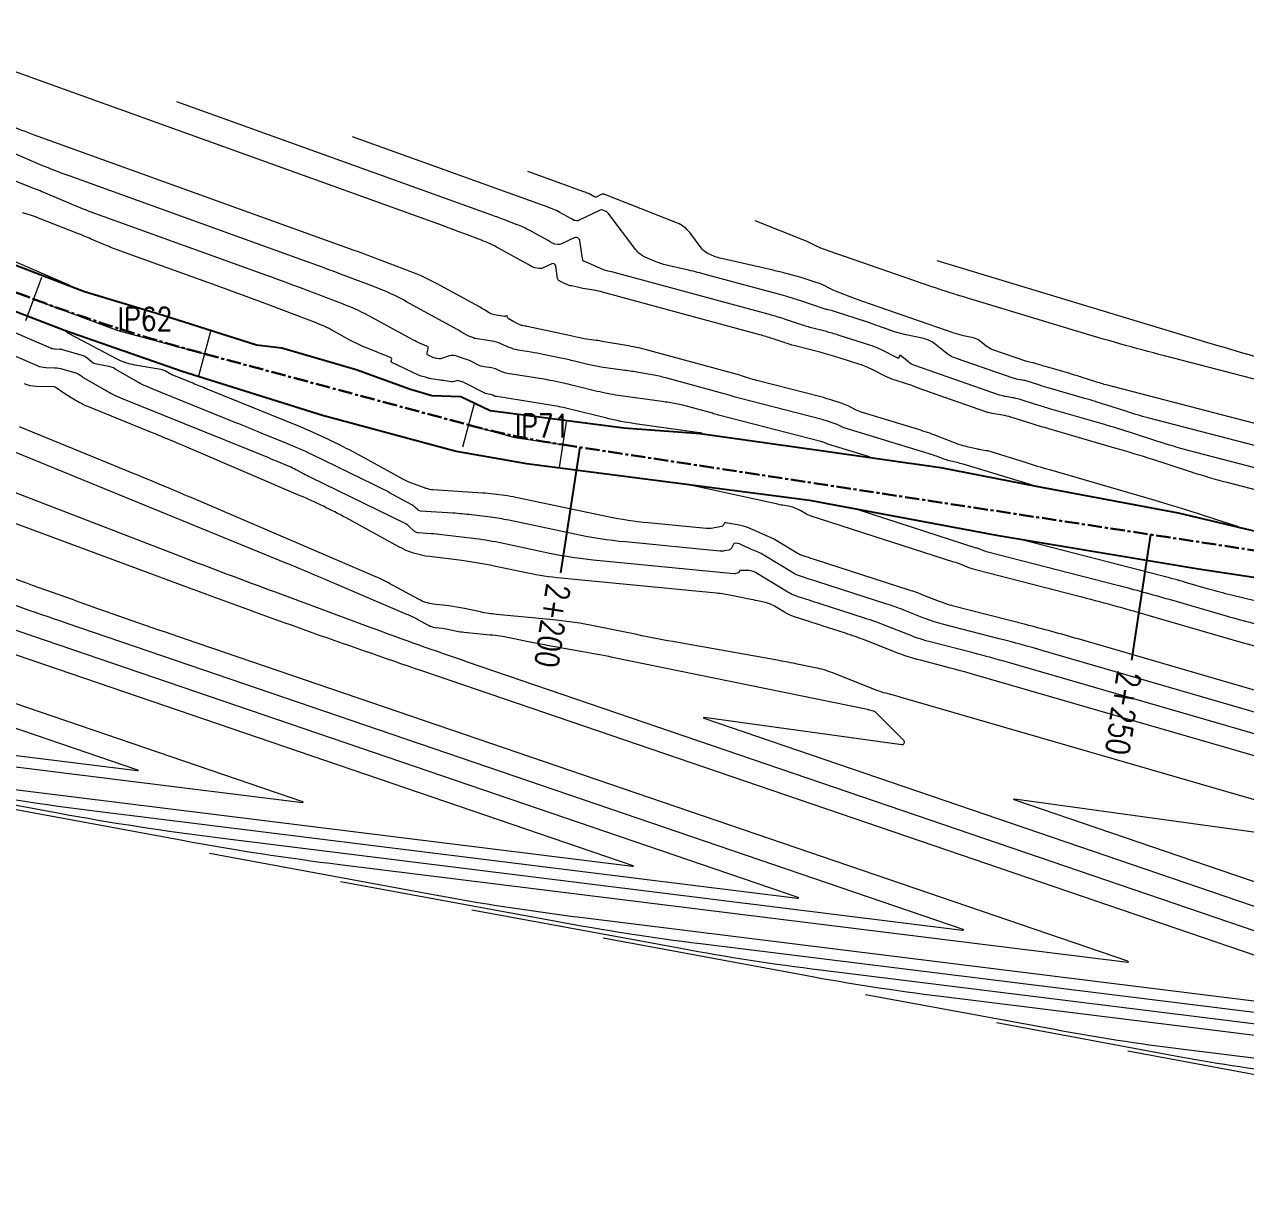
# Model space of a CAD drawing. Extents: x 337736 to 342002, y 3067251 to 3069533.
# Drawn here: x 339562.4 to 339668.1, y 3068097.1 to 3068197.6 of the extents above; entities that cross this region are included whole.
import ezdxf
from ezdxf.enums import TextEntityAlignment as Align

# ---------------------------------------------------------------- set-up
doc = ezdxf.new("R2010")
doc.units = 0
doc.header["$MEASUREMENT"] = 0
doc.linetypes.add('Center', pattern=[2, 1.25, -0.25, 0.25, -0.25])
for name, color, linetype, lineweight in [('BEC', 3, 'Continuous', 13), ('BES', 3, 'Continuous', 13), ('Chainage', 7, 'Continuous', 25), ('Contour', 4, 'Continuous', 0), ('IP_Line', 150, 'Continuous', 9), ('RC', 9, 'Center', 30)]:
    doc.layers.add(name, color=color, linetype=linetype, lineweight=lineweight)
doc.layers.add('IPName', color=7, linetype='Continuous')
doc.layers.add('RoadEdge', color=51, linetype='Continuous')
doc.styles.get("Standard").update_dxf_attribs({"font": 'simplex.shx'})

msp = doc.modelspace()

# ---------------------------------------------------------------- linework, layer by layer
at = {"layer": 'BEC'}
for points in [[(339563.86155876, 3068175.71098077), (339562.462850935, 3068171.96349943)], [(339563.8615587598, 3068175.710980769), (339562.4628509348, 3068171.963499429)], [(339578.483226514, 3068171.02547686), (339577.443332621, 3068167.16301383)], [(339578.4832265137, 3068171.025476858), (339577.4433326208, 3068167.163013828)], [(339601.327434029, 3068164.87511331), (339600.287540136, 3068161.01265027)], [(339601.3274340287, 3068164.875113308), (339600.2875401358, 3068161.012650269)], [(339609.266449907, 3068163.20455214), (339608.661570583, 3068159.25055151)], [(339609.2664499067, 3068163.204552139), (339608.6615705828, 3068159.250551509)]]:
    msp.add_lwpolyline(points, dxfattribs=at)
at = {"layer": 'BES'}
for points in [[(339563.86155876, 3068175.71098077), (339562.462850935, 3068171.96349943)], [(339563.8615587598, 3068175.710980769), (339562.4628509348, 3068171.963499429)], [(339578.483226514, 3068171.02547686), (339577.443332621, 3068167.16301383)], [(339578.4832265137, 3068171.025476858), (339577.4433326208, 3068167.163013828)], [(339601.327434029, 3068164.87511331), (339600.287540136, 3068161.01265027)], [(339601.3274340287, 3068164.875113308), (339600.2875401358, 3068161.012650269)], [(339609.266449907, 3068163.20455214), (339608.661570583, 3068159.25055151)], [(339609.2664499067, 3068163.204552139), (339608.6615705828, 3068159.250551509)]]:
    msp.add_lwpolyline(points, dxfattribs=at)
at = {"layer": 'Chainage'}
for p, q in [((339610.454653643, 3068160.99951459), (339608.791235502, 3068150.12601285)), ((339659.879661552, 3068153.43852304), (339658.21624341, 3068142.5650213))]:
    msp.add_line(p, q, dxfattribs=at)
at = {"layer": 'Contour'}
for points, elevation in [([(339433.7605943313, 3068194.59736864, 0.09304940287050198), (339434.0607, 3068194.3237), (339437.7062, 3068192.0697, -0.03012), (339440.0323, 3068190.4301), (339442.362, 3068188.5683, -0.05477000000000001), (339444.1846, 3068186.7521), (339445.8076, 3068184.7357, 0.00954), (339447.4684, 3068182.7509), (339451.011, 3068178.6779, -0.11529), (339451.058, 3068178.5891), (339451.0891, 3068178.4703, -0.29733), (339451.0723, 3068178.4196), (339451.0224, 3068178.38, 0.62721), (339451.0284, 3068178.3529), (339513.3404, 3068163.8059, -0.0314), (339531.1066, 3068158.4632), (339548.537, 3068152.0037, 0.006409999999999999), (339566.0473, 3068145.7687), (339643.6317, 3068119.258, -0.90205), (339643.6087, 3068119.1581), (339579.2912, 3068127.1398, -0.01483), (339565.2604, 3068129.3053), (339544.3107, 3068133.1778)], 1422), ([(339422.3341967687, 3068193.994312794), (339426.4665, 3068193.0791, -0.09541000000000001), (339429.0109, 3068191.9786), (339442.9191, 3068182.4949, -0.18084), (339443.6886, 3068181.4045), (339444.0732, 3068179.9391, -0.29733), (339443.7441, 3068178.9501), (339442.7698, 3068178.1759, 0.62721), (339442.8886, 3068177.6473), (339498.2104, 3068164.7322, -0.0314), (339514.1485, 3068159.9392), (339529.7852, 3068154.1444, 0.006409999999999999), (339545.4936, 3068148.551), (339615.0459, 3068124.7849, -0.90205), (339615.0229, 3068124.685), (339558.4855, 3068131.7012, -0.01483), (339543.6871, 3068133.9851), (339521.5912, 3068138.0695)], 1424), ([(339674.6817, 3068155.8177), (339666.6399, 3068157.9077, -0.01493), (339663.3459, 3068158.8696), (339660.0806, 3068159.9298, 0.00801), (339656.7992, 3068160.9375), (339651.0841, 3068162.5929, -0.00575), (339649.6228, 3068163.0345), (339647.7929, 3068163.6104, 0.03672), (339647.0713, 3068163.7805), (339646.3373, 3068163.8976, -0.04412), (339645.6191, 3068164.0781), (339640.9128, 3068165.7137, -0.0074), (339640.1585, 3068165.9884), (339639.4084, 3068166.2743, 0.01687), (339638.6494, 3068166.5345), (339637.777, 3068166.8011, -0.04423999999999999), (339636.9685, 3068167.1288), (339635.7855, 3068167.7348, 0.04096), (339634.7003, 3068168.1829), (339632.9189, 3068168.7529, 0.01478), (339631.3439, 3068169.206), (339629.229, 3068169.7473, -0.01813), (339628.1636, 3068170.0616), (339627.1096, 3068170.4145, 0.01451), (339626.0462, 3068170.7365), (339612.4297, 3068174.4325, 0.02345), (339611.6605, 3068174.603), (339610.7295, 3068174.764, -0.01103), (339610.262, 3068174.8555), (339609.7247, 3068174.9731, -0.04817), (339609.4126, 3068175.0736), (339609.0664, 3068175.2232, -0.02669), (339608.8574, 3068175.3271), (339608.654, 3068175.4421, -0.23168), (339608.5354, 3068175.6152), (339608.3749, 3068176.7102, 0.50556), (339608.0282, 3068176.8948), (339607.2982, 3068176.5447, -0.15029), (339606.9504, 3068176.4926), (339606.5615, 3068176.5512, -0.10222), (339606.2702, 3068176.6587), (339606.0011, 3068176.8263, 0.01389), (339605.7276, 3068176.9863), (339603.4243, 3068178.2491, 0.03474), (339601.9407, 3068178.9333), (339600.4094, 3068179.5142, 0.00415), (339598.8735, 3068180.0824), (339560.3768, 3068193.962)], 1404), ([(339676.79, 3068157.1834), (339663.1417, 3068160.7305, -0.01493), (339660.5813, 3068161.4781), (339658.0433, 3068162.3022, 0.00801), (339655.4927, 3068163.0855), (339651.0504, 3068164.3722, -0.00575), (339649.9146, 3068164.7154), (339648.4923, 3068165.1631, 0.03672), (339647.9314, 3068165.2953), (339647.3608, 3068165.3863, -0.04412), (339646.8026, 3068165.5266), (339639.4685, 3068168.0755, -0.08829), (339638.9085, 3068168.3892), (339638.2189, 3068168.9546, 0.5521199999999999), (339638.132, 3068168.9256), (339638.0911, 3068168.7586, -0.48447), (339637.9942, 3068168.7142), (339636.6345, 3068169.4108, 0.04096), (339635.6434, 3068169.82), (339632.8361, 3068170.7183, 0.01478), (339631.8047, 3068171.015), (339630.7644, 3068171.2813, -0.01813), (339629.7352, 3068171.5849), (339628.3484, 3068172.0492, 0.01451), (339627.0733, 3068172.4354), (339613.7498, 3068176.0518, 0.01072), (339613.3375, 3068176.1542), (339612.923, 3068176.2479, -0.04602), (339612.5206, 3068176.3786), (339611.1589, 3068176.9641, -0.00045), (339611.0122, 3068177.0273), (339610.8107, 3068177.1144, -0.02669), (339610.775, 3068177.1322), (339610.7402, 3068177.1518, -0.23168), (339610.72, 3068177.1814), (339610.471, 3068178.8803, 0.50556), (339609.9788, 3068179.1422), (339608.8245, 3068178.5888, -0.15029), (339608.578, 3068178.5519), (339608.3024, 3068178.5934, -0.10222), (339608.096, 3068178.6696), (339607.9053, 3068178.7883, 0.01389), (339607.7114, 3068178.9017), (339606.0791, 3068179.7967, 0.03474), (339605.0276, 3068180.2816), (339603.9424, 3068180.6933, 0.00415), (339602.8538, 3068181.096), (339575.5709, 3068190.9326)], 1403), ([(339667.4770745848, 3068154.101002055, 0.03035638203673014), (339667.3995, 3068154.1315), (339663.3078, 3068155.4601, 0.00801), (339660.268, 3068156.3936), (339651.1514, 3068159.0343, -0.00575), (339649.0391, 3068159.6726), (339646.0728, 3068160.6062, 0.03672), (339645.684, 3068160.6979), (339645.2885, 3068160.7609, -0.0163), (339644.8955, 3068160.8368), (339644.0022, 3068161.0397, -0.0352), (339643.2916, 3068161.2546), (339641.3353, 3068162, 0.01687), (339639.7813, 3068162.5329), (339634.9269, 3068164.0164, -0.04423999999999999), (339634.3323, 3068164.2574), (339633.759, 3068164.5511, 0.04096), (339633.1656, 3068164.7961), (339632.1915, 3068165.1078, 0.01478), (339631.3303, 3068165.3556), (339625.9072, 3068166.7436, -0.01813), (339625.2661, 3068166.9327), (339624.6318, 3068167.1451, 0.01451), (339623.992, 3068167.3389), (339616.4377, 3068169.3893, 0.02345), (339614.6823, 3068169.7785), (339612.3803, 3068170.1767, 0.00823), (339611.6616, 3068170.2888), (339610.8434, 3068170.4028, -0.02591), (339610.3233, 3068170.5029), (339609.8084, 3068170.63, 0.00889), (339609.2913, 3068170.7479), (339605.8872, 3068171.4607, 0.01147), (339605.7279, 3068171.4903), (339605.5678, 3068171.5162, -0.06299), (339605.4136, 3068171.5616), (339605.0468, 3068171.722, -0.02562), (339604.7602, 3068171.8652), (339604.2657, 3068172.1448, -0.23168), (339604.2023, 3068172.2374), (339604.1828, 3068172.3701, 0.50556), (339604.1271, 3068172.3998), (339604.0311, 3068172.3538, -0.15029), (339603.9304, 3068172.3387), (339603.0797, 3068172.4669, -0.10222), (339602.6187, 3068172.6369), (339602.1929, 3068172.9022, 0.01389), (339601.76, 3068173.1554), (339598.1149, 3068175.1539, 0.03474), (339595.7669, 3068176.2367), (339593.3436, 3068177.1561, 0.00415), (339590.9128, 3068178.0553), (339563.5694, 3068187.9137, -0.01401), (339561.3182, 3068188.7973)], 1406), ([(339649.6480943511, 3068157.703592464, 0.0215144934802998), (339649.6441, 3068157.705), (339643.6533, 3068159.5315, 0.01815), (339643.1233, 3068159.6723), (339642.5781, 3068159.7961, -0.0352), (339642.0741, 3068159.9485), (339641.5808, 3068160.1365, 0.01687), (339641.0818, 3068160.3076), (339633.4297, 3068162.6462, -0.04423999999999999), (339633.0814, 3068162.7873), (339632.7457, 3068162.9593, 0.04096), (339632.3982, 3068163.1027), (339631.8279, 3068163.2853, 0.01478), (339631.3236, 3068163.4303), (339624.2463, 3068165.2417, -0.01813), (339623.8174, 3068165.3683), (339623.393, 3068165.5104, 0.01451), (339622.9648, 3068165.64), (339617.9104, 3068167.012, 0.02345), (339616.7358, 3068167.2724), (339615.5491, 3068167.4776, 0.00823), (339614.3593, 3068167.6633), (339612.3116, 3068167.9485, -0.02591), (339611.1445, 3068168.1731), (339609.9891, 3068168.4583, 0.00889), (339608.829, 3068168.7228), (339607.285, 3068169.0462, 0.01147), (339606.2597, 3068169.2364), (339605.1094, 3068169.4227, -0.06299), (339604.3492, 3068169.6466), (339603.6173, 3068169.9665, 0.06477999999999999), (339602.8566, 3068170.1876), (339601.4062, 3068170.4118, -0.07807), (339601.3369, 3068170.4339), (339601.2712, 3068170.4669, 0.03675), (339601.2033, 3068170.4949), (339600.8941, 3068170.5967, -0.05981), (339600.6769, 3068170.6984), (339600.2223, 3068170.9815, 0.01389), (339599.8448, 3068171.2024), (339595.4602, 3068173.6064, 0.03474), (339592.68, 3068174.8884), (339589.8106, 3068175.977, 0.00415), (339586.9324, 3068177.0417), (339566.3196, 3068184.4735, -0.01401), (339563.622, 3068185.5324), (339559.7968, 3068187.159, 0.006540000000000001)], 1407), ([(339678.8984, 3068158.5491), (339659.6435, 3068163.5533, -0.01493), (339657.8167, 3068164.0867), (339656.0059, 3068164.6747, 0.00801), (339654.1862, 3068165.2335), (339651.0168, 3068166.1515, -0.00575), (339650.2064, 3068166.3964), (339649.1916, 3068166.7158, 0.03672), (339648.7915, 3068166.8101), (339648.3844, 3068166.8751, -0.04412), (339647.9861, 3068166.9752), (339643.0644, 3068168.6856, -0.08829), (339642.0994, 3068169.2262), (339641.2305, 3068169.9385, 0.11999), (339640.2466, 3068170.4113), (339638.5685, 3068170.7674, -0.03114), (339637.7047, 3068171.0077), (339636.6811, 3068171.3624, -0.00707), (339636.1846, 3068171.5424), (339635.6906, 3068171.7294, 0.01305), (339635.1922, 3068171.9033), (339632.6869, 3068172.705, 0.01478), (339632.3331, 3068172.8067), (339631.9764, 3068172.8981, -0.01813), (339631.6234, 3068173.0022), (339629.5873, 3068173.6839, 0.01451), (339628.1004, 3068174.1342), (339621.4195, 3068175.9476, 0.01072), (339619.8839, 3068176.3293), (339618.0822, 3068176.7362, -0.04602), (339617.0839, 3068177.0605), (339616.1156, 3068177.4769, -0.12986), (339615.3133, 3068178.1052), (339612.9079, 3068181.2812, 0.13691), (339612.7042, 3068181.4363), (339612.4572, 3068181.5345, 0.20934), (339612.2139, 3068181.5261), (339610.3508, 3068180.6329, -0.15029), (339610.2056, 3068180.6111), (339610.0433, 3068180.6356, -0.10222), (339609.9217, 3068180.6804), (339609.8094, 3068180.7504, 0.01389), (339609.6952, 3068180.8172), (339608.7338, 3068181.3443, 0.03474), (339608.1145, 3068181.6299), (339607.4753, 3068181.8724, 0.00415), (339606.8342, 3068182.1096), (339590.7649, 3068187.9032)], 1402), ([(339635.5971139168, 3068160.123385189, 0.09778070246393882), (339635.4555, 3068160.1992), (339631.9324, 3068161.2759, -0.04423999999999999), (339631.8306, 3068161.3172), (339631.7325, 3068161.3674, 0.04096), (339631.6309, 3068161.4094), (339631.4642, 3068161.4627, 0.01478), (339631.3168, 3068161.5051), (339622.5854, 3068163.7399, -0.01813), (339622.3686, 3068163.8038), (339622.1541, 3068163.8757, 0.01451), (339621.9377, 3068163.9412), (339619.383, 3068164.6346, 0.02345), (339618.7893, 3068164.7662), (339618.1895, 3068164.87, 0.00823), (339617.5881, 3068164.9639), (339613.7797, 3068165.4942, -0.02591), (339611.9658, 3068165.8434), (339609.6516, 3068166.4145, 0.00889), (339608.8893, 3068166.5884), (339608.1239, 3068166.7486, 0.01147), (339607.3552, 3068166.8913), (339604.1848, 3068167.4047, -0.06299), (339603.7175, 3068167.5423), (339603.2676, 3068167.739, 0.06477999999999999), (339602.8001, 3068167.8748), (339602.1754, 3068167.9714, -0.07807), (339601.6248, 3068168.1473), (339601.0879, 3068168.4167, 0.03675), (339600.539, 3068168.6433), (339599.7094, 3068168.9165, 0.16242), (339599.1815, 3068168.9144), (339598.4855, 3068168.6792, -0.1198), (339598.2916, 3068168.6622), (339598.059, 3068168.6976, -0.02311), (339597.9315, 3068168.723), (339597.8052, 3068168.7544, -0.05063), (339597.6833, 3068168.7981), (339597.3286, 3068168.9677, -0.36681), (339597.2331, 3068169.1803), (339597.3351, 3068169.5334, 0.38374), (339597.2226, 3068169.7654), (339596.5815, 3068170.0262, -0.0288), (339596.0613, 3068170.2737), (339592.5167, 3068172.2171, 0.03474), (339589.901, 3068173.4232), (339586.2777, 3068174.7979, 0.00415), (339582.9521, 3068176.0282), (339568.4785, 3068181.2465, -0.01401), (339566.5043, 3068182.0214), (339564.1927, 3068183.0044, 0.006540000000000001), (339562.9518, 3068183.513), (339561.5979, 3068184.0474, 0.02062)], 1408), ([(339681.0067, 3068159.9149), (339656.1453, 3068166.376, -0.01493), (339655.0522, 3068166.6952), (339653.9686, 3068167.0471, 0.00801), (339652.8797, 3068167.3815), (339650.9831, 3068167.9308, -0.00575), (339650.4982, 3068168.0774), (339649.891, 3068168.2685, 0.03672), (339649.6515, 3068168.3249), (339649.4079, 3068168.3638, -0.04412), (339649.1696, 3068168.4237), (339646.2245, 3068169.4472, -0.08829), (339645.6470000001, 3068169.7707), (339645.1271, 3068170.197, 0.11999), (339644.5383, 3068170.4798), (339643.6702, 3068170.664, -0.03114), (339642.8858, 3068170.8823), (339635.5352, 3068173.4297, -0.00707), (339634.2522, 3068173.8948), (339632.5945, 3068174.5223, -0.03215), (339632.0952, 3068174.7489), (339631.6105, 3068175.0077, 0.04186), (339631.1076, 3068175.2244), (339630.3303, 3068175.4847, 0.01451), (339629.6322, 3068175.6961), (339628.3212, 3068176.0519, 0.01072), (339627.2065, 3068176.3289), (339622.7309, 3068177.3399, -0.04602), (339622.1279, 3068177.5358), (339621.5429, 3068177.7873, -0.12986), (339621.0582, 3068178.1669), (339619.9801, 3068179.5904, 0.13691), (339618.9048, 3068180.4087), (339612.636, 3068182.9007, 0.20934), (339612.3212, 3068182.8899), (339611.8771, 3068182.6769, -0.15029), (339611.8332, 3068182.6703), (339611.7842, 3068182.6777, -0.10222), (339611.7475, 3068182.6913), (339611.7135, 3068182.7124, 0.01389), (339611.679, 3068182.7326), (339611.3885, 3068182.8919, 0.03474), (339611.2014, 3068182.9782), (339611.0082, 3068183.0515, 0.00415), (339610.8145, 3068183.1231), (339605.959, 3068184.8737)], 1401), ([(339621.036663758, 3068162.209308995), (339620.9245, 3068162.238, -0.01813), (339620.9199, 3068162.2394), (339620.9153, 3068162.241, 0.01451), (339620.9106, 3068162.2424), (339620.8556, 3068162.2573, 0.02345), (339620.8428, 3068162.2601), (339620.8299, 3068162.2624, 0.00823), (339620.817, 3068162.2644), (339615.2479, 3068163.0399, -0.02591), (339612.787, 3068163.5136), (339609.2379, 3068164.3896, 0.00889), (339609.0264, 3068164.4378), (339608.814, 3068164.4823, 0.01147), (339608.6007, 3068164.5219), (339603.2602, 3068165.3867, -0.06299), (339603.0858, 3068165.438), (339602.9179999999, 3068165.5114, 0.06477999999999999), (339602.7436, 3068165.5621), (339602.5106, 3068165.5981, -0.07807), (339602.3052, 3068165.6637), (339600.5306, 3068166.5541, 0.03675), (339600.2723, 3068166.6607), (339599.9754, 3068166.7585, 0.16242), (339599.7714, 3068166.7577), (339599.5676, 3068166.6888, -0.1198), (339599.3594, 3068166.6706), (339598.7813, 3068166.7585, 0.00232), (339598.3247, 3068166.8258), (339597.5824, 3068166.9317, -0.04603), (339597.4169, 3068166.9711), (339597.2551, 3068167.0258, 0.02058), (339597.0913, 3068167.0737), (339596.7173, 3068167.1666, -0.05063), (339596.4235, 3068167.272), (339594.1766, 3068168.3457, -0.36681), (339594.1232, 3068168.4645), (339594.1706, 3068168.6286, 0.38374), (339594.1152, 3068168.7429), (339591.986, 3068169.6091, -0.0288), (339590.553, 3068170.2906), (339589.1026, 3068171.0858, 0.03474), (339587.6237, 3068171.7678), (339582.7448, 3068173.6188, 0.00415), (339578.9718, 3068175.0146), (339570.6373, 3068178.0195, -0.01401), (339569.3866, 3068178.5104), (339568.1495, 3068179.0365, 0.006540000000000001), (339566.9059, 3068179.5462), (339563.5993, 3068180.8513, 0.02062), (339562.9012, 3068181.0941), (339562.1931, 3068181.3081, -0.02854)], 1409), ([(339685.2233, 3068162.6463), (339661.0925, 3068168.9176, -0.00997), (339653.3864, 3068171.0852), (339644.4456, 3068173.7935, -0.00987), (339639.3711, 3068175.4407), (339631.9613, 3068178.0087, -0.00707), (339631.6565, 3068178.1191), (339631.328, 3068178.2435, -0.03215), (339631.0827, 3068178.3548), (339630.8378, 3068178.4856, 0.009559999999999999), (339630.6108, 3068178.6013), (339630.3816, 3068178.7126, 0.0184), (339630.1486, 3068178.8154), (339625.6393, 3068180.609)], 1399), ([(339555.6705, 3068130.7319), (339576.0471, 3068126.9653, 0.01483), (339589.694, 3068124.8591), (339657.9016, 3068116.3947, 0.90205), (339657.9246, 3068116.4946), (339576.3241, 3068144.3775, -0.006409999999999999), (339557.9129, 3068150.9334), (339539.5857, 3068157.7252, 0.0314), (339520.9054, 3068163.3428), (339476.613, 3068173.6831, -0.93094), (339476.6239, 3068173.7513), (339514.5073, 3068170.4716, 0.8959600000000001), (339514.5287, 3068170.5795), (339497.2367, 3068176.0353, 0.067), (339485.1061, 3068178.1406), (339453.5396, 3068179.3421, 0.05607)], 1421), ([(339446.9585, 3068178.0001), (339505.7754, 3068164.269, -0.0314), (339522.6275, 3068159.2012), (339539.1611, 3068153.0741, 0.006409999999999999), (339555.7705, 3068147.1598), (339629.3388, 3068122.0214, -0.90205), (339629.3158, 3068121.9216), (339568.8883, 3068129.4205, -0.01483), (339554.4738, 3068131.6452), (339532.9509, 3068135.6237)], 1423), ([(339566.2701000971, 3068175.027651567, 0.0357378173988557), (339566.1774, 3068175.0758), (339558.6882, 3068178.3095, 0.11877)], 1411), ([(339429.9091, 3068176.7685), (339475.5154, 3068166.1215, -0.0314), (339488.7112, 3068162.1532), (339501.6575, 3068157.3555, 0.006409999999999999), (339514.6632, 3068152.7244), (339572.1672, 3068133.0752, -0.90205), (339572.1442, 3068132.9754), (339527.277, 3068138.5433, -0.01483), (339511.3271, 3068141.0049), (339487.5119, 3068145.4072)], 1427), ([(339434.2665, 3068177.0542), (339483.0804, 3068165.6584, -0.0314), (339497.1903, 3068161.4152), (339511.0334, 3068156.2851, 0.006409999999999999), (339524.94, 3068151.3333), (339586.4601, 3068130.3118, -0.90205), (339586.4371, 3068130.2119), (339537.6798, 3068136.2626, -0.01483), (339522.1138, 3068138.665), (339498.8716, 3068142.9613)], 1426), ([(339674.0914, 3068167.453, -0.00997), (339665.0415, 3068169.9986), (339641.4144, 3068177.1556)], 1398), ([(339676.0307, 3068135.9915), (339650.5884, 3068143.3731, 0.00758), (339646.7805, 3068144.4155), (339641.8755, 3068145.6787, -0.03122), (339640.2475, 3068146.2082), (339638.6527, 3068146.8395, 0.01621), (339637.0391, 3068147.4185), (339631.0671, 3068149.345, 0.00015), (339630.324, 3068149.5845), (339629.5808, 3068149.8237, -0.0586), (339628.8756, 3068150.1459), (339626.4018, 3068151.6476, 0.0343), (339625.8889, 3068151.9127), (339625.3209, 3068152.1585, -0.0047), (339624.8656, 3068152.3606), (339624.2722, 3068152.6308, 0.08585), (339624.0908, 3068152.6783), (339623.9012, 3068152.6944, 0.30241), (339623.7624, 3068152.618), (339623.5826, 3068152.2735, -0.22797), (339623.3498, 3068152.0995), (339622.9617, 3068152.0235, -0.07257999999999999), (339622.5949, 3068152.0056), (339614.4155, 3068152.796, -0.02791), (339610.0361, 3068153.4675), (339604.3216, 3068154.6732, 0.02133), (339602.7134, 3068154.9414), (339601.0937, 3068155.141, 0.01434), (339599.4697, 3068155.294), (339596.6719, 3068155.4768, -0.17858), (339596.4015, 3068155.5971), (339596.1756, 3068155.8172, 0.06745), (339595.9244, 3068156.0031), (339593.9945, 3068157.0643, 0.01288), (339592.5971, 3068157.7864), (339587.2663, 3068160.3694, 0.01642), (339585.0885, 3068161.3377), (339582.8789, 3068162.2345, 7e-05), (339580.6692, 3068163.1309), (339573.2764, 3068166.1288, -0.03609), (339571.8979, 3068166.8074), (339570.2379, 3068167.779, 0.09076000000000001), (339569.5216, 3068168.0393), (339568.6261, 3068168.1907, -0.13494), (339568.1822, 3068168.3974), (339567.7951, 3068168.7261, 0.1049), (339567.3579, 3068168.9621), (339565.7873, 3068169.4239, 0.06543), (339565.4105, 3068169.4829), (339565.0259, 3068169.4923, -0.09566000000000001), (339564.657, 3068169.573), (339556.0202, 3068173.2865, 0.01278)], 1412), ([(339678.7281, 3068133.3088), (339647.5636, 3068142.3505, 0.00758), (339644.5155, 3068143.185), (339640.9241, 3068144.1099, -0.03122), (339638.9643, 3068144.7473), (339637.0443, 3068145.5073, 0.01621), (339635.1017, 3068146.2043), (339631.2577, 3068147.4444, 0.00015), (339630.3146, 3068147.7483), (339629.3714, 3068148.0519, -0.0586), (339628.4763, 3068148.4608), (339625.6671, 3068150.1661, 0.08065), (339625.4618, 3068150.2492), (339625.243, 3068150.299, 0.06021), (339625.0215, 3068150.322), (339624.7547, 3068150.3174, -0.02539), (339624.5776, 3068150.3234), (339624.3804, 3068150.3402, 0.30241), (339624.281, 3068150.2855), (339624.2179, 3068150.1647, -0.22797), (339624.1195, 3068150.0911), (339623.9555, 3068150.059, -0.07257999999999999), (339623.8005, 3068150.0515), (339611.6206, 3068151.2284, -0.02791), (339607.9905, 3068151.785), (339603.7119, 3068152.6877, 0.02133), (339601.4563, 3068153.064), (339598.4984, 3068153.4285, 0.01434), (339597.5967, 3068153.5134), (339596.4931, 3068153.5855, -0.17858), (339596.0593, 3068153.7786), (339595.6968, 3068154.1316, 0.08002999999999999), (339595.2879, 3068154.4188), (339587.1572, 3068158.3731, -0.01187), (339586.581, 3068158.6704), (339586.0119, 3068158.9814, 0.02379), (339585.4293, 3068159.2647), (339584.4038, 3068159.7044, 0.00494), (339583.5178, 3068160.0739), (339570.727, 3068165.2608, -0.03609), (339569.3612, 3068165.9331), (339567.4955, 3068167.0251, -0.02032), (339567.2808, 3068167.1628), (339567.0717, 3068167.3092, 0.0814), (339566.8446, 3068167.4184), (339565.7249, 3068167.7476, 0.06543), (339564.9794, 3068167.8643), (339564.2186, 3068167.883, -0.09566000000000001), (339563.4887, 3068168.0427), (339557.6324, 3068170.5607, 0.01278)], 1413), ([(339673.3334, 3068138.6743), (339653.6133, 3068144.3957, 0.00758), (339649.0456, 3068145.6461), (339642.8269, 3068147.2476, -0.03122), (339641.5308, 3068147.6692), (339640.2611, 3068148.1717, 0.01621), (339638.9765, 3068148.6327), (339630.8765, 3068151.2457, 0.00015), (339630.3334, 3068151.4207), (339629.7903, 3068151.5955, -0.0586), (339629.2749, 3068151.831), (339627.467, 3068152.9285, 0.0343), (339627.0922, 3068153.1222), (339626.7041, 3068153.2901, -0.0047), (339626.3176, 3068153.4617), (339625.2692, 3068153.939, 0.0593), (339624.4094, 3068154.2133), (339623.0915, 3068154.4672, 0.33148), (339622.958, 3068154.4027), (339622.8724, 3068154.2387, -0.22797), (339622.7389, 3068154.139), (339621.9679, 3068153.9879, -0.07257999999999999), (339621.3893, 3068153.9598), (339616.3882, 3068154.4431, -0.02791), (339612.8899, 3068154.9794), (339604.9312, 3068156.6586, 0.02133), (339603.9705, 3068156.8189), (339603.0029, 3068156.9381, 0.01434), (339602.0326, 3068157.0295), (339597.7453, 3068157.3097, -0.04572), (339597.47, 3068157.3531), (339597.1987, 3068157.4218, -0.02706), (339596.9319, 3068157.505), (339595.9233, 3068157.8803, -0.03664), (339595.1881, 3068158.217), (339591.5184, 3068160.2347, 0.01288), (339589.8098, 3068161.1177), (339588.0784, 3068161.9566, 0.01642), (339586.3213, 3068162.7378), (339578.1781, 3068166.0428, 7e-05), (339576.9491, 3068166.5414), (339575.2959, 3068167.2118, -0.03609), (339574.928, 3068167.3929), (339574.5732, 3068167.6006, 0.09076000000000001), (339574.1932, 3068167.7387), (339571.941, 3068168.1195, -0.07898), (339570.3876, 3068168.6431), (339566.236, 3068170.8191, -0.05537), (339566.0905, 3068170.9172), (339565.8972359433, 3068171.081369468)], 1411), ([(339681.4255, 3068130.626), (339644.5388, 3068141.328, 0.00758), (339642.2504, 3068141.9544), (339639.9525, 3068142.5462, -0.03122), (339637.7004, 3068143.2787), (339635.1526, 3068144.2872, 0.01621), (339633.4541, 3068144.8966), (339631.4483, 3068145.5437, 0.00015), (339630.3051, 3068145.9121), (339629.0355, 3068146.3208, -0.0586), (339628.1904, 3068146.7069), (339627.3184, 3068147.2362, 0.08065), (339626.6172, 3068147.52), (339625.87, 3068147.69, 0.00547), (339625.1211, 3068147.8518), (339623.5861, 3068148.1658, 0.02637), (339622.3023, 3068148.3586), (339608.8257, 3068149.6608, -0.02791), (339605.945, 3068150.1025), (339603.049, 3068150.7135, 0.02133), (339600.2532, 3068151.1799), (339597.4375, 3068151.5268, -0.09467), (339594.7849, 3068152.3806), (339590.2158, 3068154.8776, 0.02379), (339586.248, 3068156.8069), (339577.025, 3068160.761, 0.00494), (339573.2152, 3068162.3499), (339567.8651, 3068164.5195, -0.03609), (339567.1156, 3068164.8884), (339566.2806, 3068165.3771, -0.02032), (339565.7949, 3068165.6886), (339565.1179, 3068166.1626, 0.07155), (339565.0476, 3068166.1981), (339564.9721, 3068166.2236, 0.07527), (339564.8946, 3068166.2373), (339563.3657, 3068166.2749, -0.09566000000000001), (339562.3623, 3068166.4943)], 1414), ([(339686.8203, 3068125.2605), (339638.4891, 3068139.2828, 0.00758), (339637.7203, 3068139.4933), (339636.9482, 3068139.6921, -0.03122), (339636.1915, 3068139.9383), (339632.3631, 3068141.4536, 0.04391), (339630.8431, 3068141.9058), (339629.2833, 3068142.2243, 0.00619), (339627.7198, 3068142.5234), (339618.9733, 3068144.0845, -0.00629), (339615.3832, 3068144.772), (339611.8018, 3068145.5046, 0.02637), (339608.1917, 3068146.0467), (339603.2358, 3068146.5256, -0.02791), (339601.854, 3068146.7375), (339600.4647, 3068147.0306, 0.02133), (339599.1235, 3068147.2543), (339597.7728, 3068147.4208, -0.09467), (339596.5004, 3068147.8303), (339594.3085, 3068149.0282, 0.02379), (339592.4051, 3068149.9537), (339577.6056, 3068156.2984, 0.00413), (339571.2477, 3068158.9621), (339561.9526, 3068162.7664, 0.03535)], 1416), ([(339715.0962, 3068105.4408), (339621.2166, 3068137.5196, -0.9084200000000001), (339621.2385, 3068137.6118), (339638.3339, 3068135.2468, 0.71775), (339638.5132, 3068135.6058), (339636.1517, 3068137.984, 0.12731), (339635.8983, 3068138.1344), (339635.4643, 3068138.2603, 0.00758), (339635.4552, 3068138.2628), (339635.446, 3068138.2651, -0.03122), (339635.4371, 3068138.268), (339635.3975, 3068138.2837, 0.04391), (339635.3675, 3068138.2926), (339613.2961, 3068142.7988, 0.00619), (339610.7095, 3068143.2936), (339607.644, 3068143.8408, -0.00629), (339606.0008, 3068144.1554), (339604.3615, 3068144.4907, 0.02637), (339602.7092, 3068144.7389), (339600.4409, 3068144.9581, -0.02791), (339599.8084, 3068145.055), (339599.1726, 3068145.1892, 0.02133), (339598.5587, 3068145.2916), (339597.9405, 3068145.3678, -0.09467), (339597.3581, 3068145.5552), (339596.3549, 3068146.1035, 0.02379), (339595.4837, 3068146.5271), (339589.4273, 3068149.1235, 0.00413), (339585.0776, 3068150.9459), (339558.2815, 3068161.9129, 0.03535)], 1417), ([(339700.8033, 3068108.2042), (339600.7382, 3068142.3966, -0.006409999999999999), (339592.3987, 3068145.3661), (339584.0972, 3068148.4425, -0.00312), (339575.8153, 3068151.5706), (339554.0839, 3068159.9337, 0.03741)], 1418), ([(339686.5104, 3068110.9677), (339596.8778, 3068141.5952, -0.006409999999999999), (339576.6647, 3068148.7927), (339550.0987, 3068158.6377, 0.0314)], 1419), ([(339673.159, 3068142.6473, -0.01085), (339667.9386, 3068144.0398), (339659.6629, 3068146.4408, 0.00758), (339653.5757, 3068148.1072), (339644.7296, 3068150.3853, -0.03122), (339644.0974, 3068150.591), (339643.4779999999, 3068150.8361, 0.01621), (339642.8513, 3068151.061), (339630.4953, 3068155.047, 0.00015), (339630.3523, 3068155.0931), (339630.2092, 3068155.1392, -0.0586), (339630.0735, 3068155.2012), (339629.5974, 3068155.4902, 0.0343), (339629.4987, 3068155.5412), (339629.3965, 3068155.5854, -0.0047), (339629.2947, 3068155.6306), (339629.0186, 3068155.7563, 0.0593), (339628.7922, 3068155.8285), (339628.0479, 3068155.9719, -0.0058), (339627.4747, 3068156.0893), (339619.4909, 3068157.8203)], 1409), ([(339670.4644, 3068145.3121, -0.01085), (339665.9744, 3068146.5098), (339661.5105, 3068147.8049, 0.00758), (339657.0279, 3068149.0321), (339645.681, 3068151.9542, -0.03122), (339645.3806, 3068152.0519), (339645.0864, 3068152.1684, 0.01621), (339644.7887, 3068152.2752), (339634.6499, 3068155.5459, -0.1255744350691811), (339634.5228453655, 3068155.625873995, -0.1255744350691811)], 1408), ([(339677.7889, 3068145.5362), (339666.8792, 3068148.194, -0.01085), (339664.8906, 3068148.7244), (339662.9135, 3068149.298, 0.00758), (339660.9282, 3068149.8415), (339648.4913, 3068153.0443)], 1407), ([(339729.3891, 3068102.6773), (339648.0718, 3068130.4636, -0.9084200000000001), (339648.0937, 3068130.5558), (339686.9655, 3068125.1783, -0.01562)], 1416), ([(339578.39, 3068125.8402), (339597.6204, 3068122.2855, 0.01483), (339610.4997, 3068120.2977), (339686.4874, 3068110.8678, 0.90205)], 1419), ([(339589.7498, 3068123.3943), (339608.4071, 3068119.9455, 0.01483), (339620.9025, 3068118.017), (339700.7803, 3068108.1044, 0.90205)], 1418), ([(339601.1095, 3068120.9485), (339619.1938, 3068117.6056, 0.01483), (339631.3054, 3068115.7363), (339715.0732, 3068105.3409, 0.90205)], 1417), ([(339612.4693, 3068118.5026), (339629.9804, 3068115.2657, 0.01483), (339641.7082, 3068113.4556), (339729.3661, 3068102.5775, 0.90205)], 1416), ([(339635.1888, 3068113.6108), (339651.5538, 3068110.5858, 0.01483), (339662.5139, 3068108.8943), (339757.9518, 3068097.0506, 0.90205)], 1414), ([(339646.5486, 3068111.165), (339662.3404, 3068108.2459, 0.01483), (339672.9167, 3068106.6136)], 1413), ([(339657.9084, 3068108.7191), (339673.1271, 3068105.9059, 0.01483)], 1412)]:
    msp.add_lwpolyline(points, format="xyb", dxfattribs=dict(at, elevation=elevation))
at = {"layer": 'IP_Line'}
for points in [[(339563.162204848, 3068173.8372401), (339570.450924531, 3068171.11680247), (339577.963279568, 3068169.09424535)], [(339563.1622048478, 3068173.837240099), (339570.4509245308, 3068171.116802468), (339577.9632795678, 3068169.094245349)], [(339600.807487082, 3068162.94388179), (339604.837988668, 3068161.85874675), (339608.964010245, 3068161.22755182)], [(339600.8074870817, 3068162.943881789), (339604.8379886678, 3068161.858746748), (339608.9640102448, 3068161.227551819)]]:
    msp.add_lwpolyline(points, dxfattribs=at)
at = {"layer": 'RC', "linetype": 'Center'}
msp.add_lwpolyline([(339462.4158844838, 3068192.325466828), (339478.4578479988, 3068196.604672409), (339478.4578479988, 3068196.604672409, -0.120414433276775), (339492.6979163287, 3068196.903842809), (339492.6979163287, 3068196.903842809), (339503.6097552337, 3068194.478989718), (339503.6097552337, 3068194.478989718, -0.0346531920720289), (339524.1854625138, 3068188.384897449), (339524.1854625138, 3068188.384897449), (339563.1622048478, 3068173.837240099), (339563.1622048478, 3068173.837240099, 0.023562243607328), (339577.9632795678, 3068169.094245349), (339577.9632795678, 3068169.094245349), (339600.8074870817, 3068162.943881789), (339600.8074870817, 3068162.943881789, 0.027805300602375), (339608.9640102448, 3068161.227551819), (339608.9640102448, 3068161.227551819), (339675.1564198348, 3068151.101498818)], format="xyb", dxfattribs=at)
at = {"layer": 'RoadEdge'}
for points in [[(339479.909, 3068190.784, 1415.185), (339484.074, 3068196.095, 1414.464), (339489.745, 3068196.104, 1413.99), (339493.792, 3068195.203, 1413.844), (339496.446, 3068194.683, 1413.743), (339500.927, 3068193.474, 1413.764), (339506.004, 3068192.238, 1413.613), (339514.303, 3068189.61, 1413.315), (339526.699, 3068185.797, 1412.633), (339535.85, 3068182.293, 1412.023), (339543.909, 3068179.243, 1411.597), (339554.782, 3068175.38, 1411.232), (339565.851, 3068171.137, 1410.978), (339576.031, 3068167.606, 1410.636), (339588.18, 3068163.787, 1410.051), (339599.755, 3068160.65, 1409.684), (339605.836, 3068159.605, 1409.516), (339619.475, 3068157.833, 1408.993), (339630.359, 3068156.406, 1408.285), (339646.542, 3068153.374, 1407.095), (339664.029, 3068150.485, 1406.205), (339678.176, 3068148.348, 1405.553)], [(339558.735, 3068177.865, 1411.19), (339567.574, 3068174.504, 1410.986), (339574.37, 3068172.44, 1410.729), (339582.46, 3068169.883, 1410.348), (339584.661, 3068169.614, 1410.301), (339591.101, 3068167.751, 1409.97), (339595.7070000001, 3068166.063, 1409.729), (339597.655, 3068165.497, 1409.655), (339600.143, 3068165.399, 1409.63), (339602.71, 3068164.186, 1409.595), (339614.262, 3068162.671, 1409.225), (339620.888, 3068162.205, 1409.022), (339631.314, 3068160.71, 1408.413), (339641.697, 3068159.255, 1407.473), (339649.964, 3068157.637, 1406.984), (339662.264, 3068155.32, 1406.28), (339670.775, 3068153.287, 1405.853)]]:
    msp.add_polyline3d(points, dxfattribs=at)

# ---------------------------------------------------------------- texts
at = {"layer": 'Chainage', "width": 0.8000000119209291}
for s, p in [('2+200', (339608.640015671, 3068149.13751269)), ('2+250', (339658.065023579, 3068141.57652114))]:
    msp.add_text(s, height=2, rotation=261.302375838151, dxfattribs=at).set_placement(p, align=Align.MIDDLE_LEFT)
at = {"layer": 'IPName', "width": 0.8}
for s, p in [('IP62', (339570.450924531, 3068171.11680247)), ('IP62', (339570.4509245308, 3068171.116802468)), ('IP71', (339604.837988668, 3068161.85874675)), ('IP71', (339604.8379886678, 3068161.858746748))]:
    msp.add_text(s, height=2, dxfattribs=at).set_placement(p)

doc.saveas('drawing.dxf')
